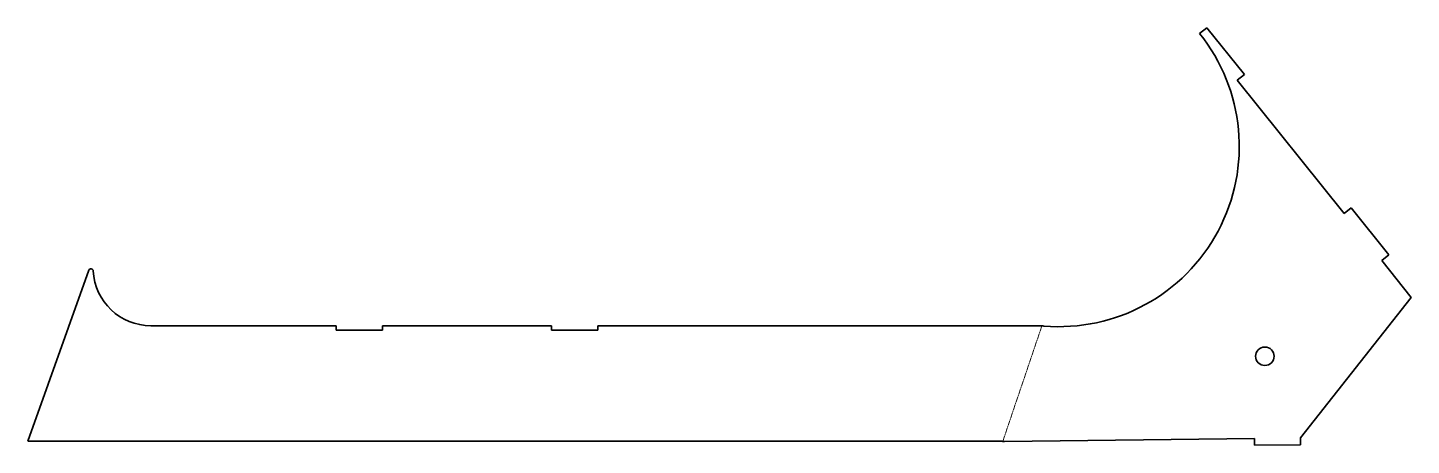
# Model space of a CAD drawing. Header units: inches. Extents: x 0 to 599, y 0 to 181.
import ezdxf

# ---------------------------------------------------------------- set-up
doc = ezdxf.new("R2010")
doc.units = ezdxf.units.IN
doc.header["$MEASUREMENT"] = 0
doc.linetypes.add('Chain', pattern=[13.68, 9.12, -1.14, 2.28, -1.14])
doc.layers.add('SIMUMAK Bend Centerline (ISO)', color=7, linetype='Chain', lineweight=9)
doc.layers.add('SIMUMAK Visible (ISO)', color=7, linetype='Continuous', lineweight=35)

# ---------------------------------------------------------------- blocks, each defined once
blk = doc.blocks.new('SMB-01-REFLA-03_Sheet_6_SMB-01-REFLA-03 _ SMB-01-REFLB-03  (desplegada)')
at = {"layer": 'SIMUMAK Bend Centerline (ISO)', "ltscale": 0.263158}
blk.add_line((122.58, -88.69), (139.58, -38.69), dxfattribs=at)
at = {"layer": 'SIMUMAK Visible (ISO)'}
for p, q in [((207.81, 87.91), (210.93, 90.41)), ((210.93, 90.41), (227.19, 70.13)), ((227.19, 70.13), (224.07, 67.62)), ((224.07, 67.62), (270.36, 9.89)), ((270.36, 9.89), (273.48, 12.39)), ((273.48, 12.39), (289.75, -7.89)), ((289.75, -7.89), (286.63, -10.4)), ((286.63, -10.4), (299.45, -26.39)), ((-273.01, -14.62), (-299.45, -88.62)), ((251.5, -87.16), (299.45, -26.39)), ((-246.1, -38.62), (-165.89, -38.62)), ((-165.89, -40.62), (-165.89, -38.62)), ((-145.89, -40.62), (-165.89, -40.62)), ((-145.89, -38.62), (-72.67, -38.62)), ((-145.89, -38.62), (-145.89, -40.62)), ((-72.67, -40.62), (-72.67, -38.62)), ((-52.67, -40.62), (-72.67, -40.62)), ((-52.67, -38.62), (138.76, -38.62)), ((-52.67, -38.62), (-52.67, -40.62)), ((121.76, -88.62), (-299.45, -88.62)), ((123.41, -88.77), (231.5, -87.41)), ((231.5, -87.41), (231.54, -90.41)), ((251.53, -90.16), (251.5, -87.16)), ((231.54, -90.41), (251.53, -90.16))]:
    blk.add_line(p, q, dxfattribs=at)
blk.add_circle((236.05, -51.85), 4, dxfattribs=at)
for centre, radius, start, end in [((146.88, 39.06), 78.1, 265.24553, 38.72197), ((-246.1, -13.62), 25, 182.95619, 270)]:
    blk.add_arc(centre, radius, start, end, dxfattribs=at)
at = {"layer": 'SIMUMAK Visible (ISO)', "extrusion": (0, 0, -1)}
blk.add_arc((272.07, -14.96), 1, 19.66367, 177.04381, dxfattribs=at)
at = {"layer": 'SIMUMAK Visible (ISO)'}
for points in [[(138.76, -38.62), (139.31, -38.67), (139.86, -38.72), (140.41, -38.77)], [(121.76, -88.62), (122.31, -88.67), (122.86, -88.72), (123.41, -88.77)]]:
    blk.add_open_spline(points, degree=3, dxfattribs=at)

msp = doc.modelspace()

# ---------------------------------------------------------------- block references
msp.add_blockref('SMB-01-REFLA-03_Sheet_6_SMB-01-REFLA-03 _ SMB-01-REFLB-03  (desplegada)', (299.45, 90.41))

doc.saveas('drawing.dxf')
